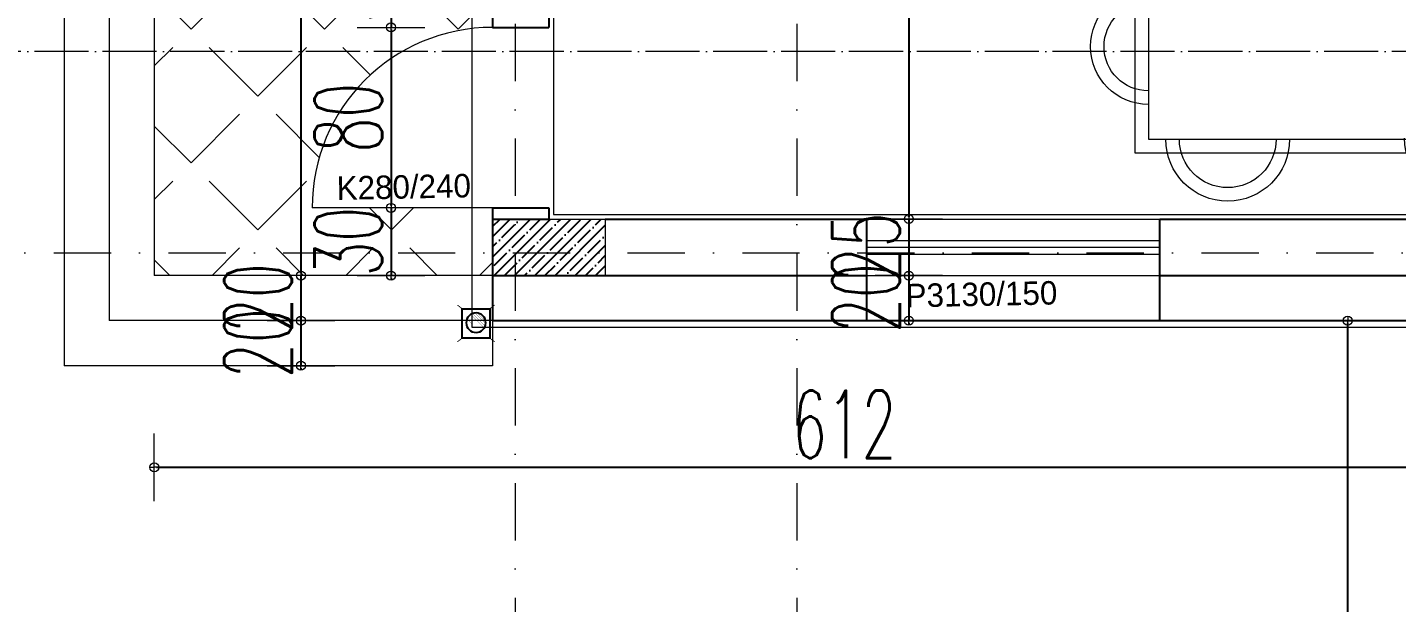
# Model space of a CAD drawing. Header units: millimetres. Extents: x -16104 to 67872, y -88009 to 12107.
# Drawn here: x 21594 to 22201, y -6715 to -6460 of the extents above; entities that cross this region are included whole.
import ezdxf

# ---------------------------------------------------------------- set-up
doc = ezdxf.new("R2010")
doc.units = ezdxf.units.MM
for name, pattern in [('ACAD_ISO04W100', [30, 24, -3, 0, -3]), ('ACAD_ISO07W100', [3, 0, -3]), ('DASHDOTX2', [50.8, 25.4, -12.7, 0, -12.7])]:
    doc.linetypes.add(name, pattern=pattern)
doc.layers.get('0').update_dxf_attribs({"color": 241})
for name, color, linetype, lineweight in [('AKS', 1, 'ACAD_ISO07W100', 5), ('akslar', 144, 'Continuous', 20), ('balkon', 6, 'Continuous', 5), ('duvar', 123, 'Continuous', 25), ('emsal&kolon', 1, 'Continuous', 5), ('kapı', 3, 'Continuous', 5), ('OLCU', 54, 'Continuous', 13), ('pencere', 5, 'Continuous', 5), ('POZ', 36, 'Continuous', 18), ('SıVA', 40, 'Continuous', 9), ('tefriş', 30, 'Continuous', 5), ('ÖLÇÜ', 252, 'Continuous', 20)]:
    doc.layers.add(name, color=color, linetype=linetype, lineweight=lineweight)
doc.styles.add('DIM', font='Txttw.shx', dxfattribs={"width": 0.6})
doc.styles.add('M2', font='stylu.ttf', dxfattribs={"height": 10})
doc.dimstyles.new('50', dxfattribs={"dimscale": 0, "dimtxt": 30, "dimasz": 1, "dimexe": 0, "dimexo": 2, "dimgap": 4, "dimtad": 1, "dimdec": 0, "dimzin": 0, "dimdsep": 46, "dimtxsty": 'DIM', "dimblk1": 'DOT', "dimblk2": 'DOT', "dimsah": 1, "dimcen": 1.5, "dimdle": 3, "dimse1": 1, "dimse2": 1, "dimclrd": 256, "dimclre": 9, "dimclrt": 256, "dimadec": 0, "dimazin": 0, "dimtfac": 0.24, "dimtdec": 0, "dimtix": 1, "dimtmove": 2, "dimatfit": 3, "dimldrblk": 'DOT', "dimfxl": 0, "dimtolj": 1, "dimtzin": 15, "dimarcsym": 0})

# ---------------------------------------------------------------- blocks, each defined once
blk = doc.blocks.new('rb')
at = {"layer": 'tefriş'}
for points in [[(1548.4, 487.07), (1595.5, 487.07), (1595.5, 394.92), (1548.4, 394.92)], [(1551.4, 484.07), (1592.5, 484.07), (1592.5, 397.92), (1551.4, 397.92)]]:
    blk.add_lwpolyline(points, close=True, dxfattribs=at)
for centre, radius, start, end in [((1571.95, 484.07), 12.83, 0, 180), ((1571.95, 484.07), 9.83, 0, 180), ((1551.4, 466.84), 14.18, 90, 270), ((1592.5, 466.49), 13.72, 270, 90), ((1551.4, 466.84), 11.18, 90, 270), ((1592.5, 466.49), 10.72, 270, 90), ((1551.4, 415.62), 14.18, 90, 270), ((1551.4, 415.62), 11.18, 90, 270), ((1592.29, 413.54), 13.72, 270, 90), ((1592.29, 413.54), 10.72, 270, 90), ((1571.95, 397.92), 13.83, 180, 0), ((1571.95, 397.92), 10.83, 180, 0)]:
    blk.add_arc(centre, radius, start, end, dxfattribs=at)
blk = doc.blocks.new('DOT')
for p, q in [((0, 15), (0, -15)), ((-2, 0), (0, 0)), ((2, 0), (0, 0))]:
    blk.add_line(p, q)
blk.add_circle((0, 0), 2)
blk = doc.blocks.new('*D6863')
at = {"layer": 'Defpoints', "color": 0, "transparency": 16777216}
for p in [(21714.82, -6074.87), (21714.82, -6569.56), (21714.82, -6569.56)]:
    blk.add_point(p, dxfattribs=at)
at = {"layer": 'OLCU', "lineweight": -2, "transparency": 16777216}
blk.add_line((21714.82, -6075.87), (21714.82, -6568.56), dxfattribs=at)
for p, rotation in [((21714.82, -6074.87), 90), ((21714.82, -6569.56), 270)]:
    blk.add_blockref('DOT', p, dxfattribs=dict(at, rotation=rotation))
at = {"layer": 'OLCU', "transparency": 16777216, "insert": (21695.82, -6322.22), "char_height": 30, "attachment_point": 5, "rotation": 90, "style": 'DIM'}
blk.add_mtext('\\A1;495', dxfattribs=at)
blk = doc.blocks.new('*D6864')
at = {"layer": 'Defpoints', "color": 0, "transparency": 16777216}
for p in [(21714.82, -6569.56), (21714.82, -6589.56), (21714.82, -6589.56)]:
    blk.add_point(p, dxfattribs=at)
at = {"layer": 'OLCU', "lineweight": -2, "transparency": 16777216}
for p, q in [((21714.82, -6568.56), (21714.82, -6567.56)), ((21714.82, -6569.56), (21714.82, -6589.56)), ((21714.82, -6590.56), (21714.82, -6591.56))]:
    blk.add_line(p, q, dxfattribs=at)
for p, rotation in [((21714.82, -6569.56), 270), ((21714.82, -6589.56), 90)]:
    blk.add_blockref('DOT', p, dxfattribs=dict(at, rotation=rotation))
at = {"layer": 'OLCU', "transparency": 16777216, "insert": (21695.82, -6579.56), "char_height": 30, "attachment_point": 5, "rotation": 90, "style": 'DIM'}
blk.add_mtext('\\A1;20', dxfattribs=at)
blk = doc.blocks.new('*D7178')
at = {"layer": 'Defpoints', "color": 0, "transparency": 16777216}
for p in [(21714.82, -6589.56), (21714.82, -6609.56), (21714.82, -6609.56)]:
    blk.add_point(p, dxfattribs=at)
at = {"layer": 'OLCU', "lineweight": -2, "transparency": 16777216}
for p, q in [((21714.82, -6588.56), (21714.82, -6587.56)), ((21714.82, -6589.56), (21714.82, -6609.56)), ((21714.82, -6610.56), (21714.82, -6611.56))]:
    blk.add_line(p, q, dxfattribs=at)
for p, rotation in [((21714.82, -6589.56), 270), ((21714.82, -6609.56), 90)]:
    blk.add_blockref('DOT', p, dxfattribs=dict(at, rotation=rotation))
at = {"layer": 'OLCU', "transparency": 16777216, "insert": (21695.82, -6599.56), "char_height": 30, "attachment_point": 5, "rotation": 90, "style": 'DIM'}
blk.add_mtext('\\A1;20', dxfattribs=at)
blk = doc.blocks.new('*D7181')
at = {"layer": 'Defpoints', "color": 0, "transparency": 16777216}
for p in [(21799.82, -6424.56), (21754.82, -6459.56), (21799.82, -6459.56)]:
    blk.add_point(p, dxfattribs=at)
at = {"layer": 'OLCU', "lineweight": -2, "transparency": 16777216}
for p, q in [((21754.82, -6423.56), (21754.82, -6422.56)), ((21754.82, -6424.56), (21754.82, -6459.56)), ((21754.82, -6460.56), (21754.82, -6461.56))]:
    blk.add_line(p, q, dxfattribs=at)
for p, rotation in [((21754.82, -6424.56), 270), ((21754.82, -6459.56), 90)]:
    blk.add_blockref('DOT', p, dxfattribs=dict(at, rotation=rotation))
at = {"layer": 'OLCU', "transparency": 16777216, "insert": (21735.82, -6442.06), "char_height": 30, "attachment_point": 5, "rotation": 90, "style": 'DIM'}
blk.add_mtext('\\A1;35', dxfattribs=at)
blk = doc.blocks.new('*D6867')
at = {"layer": 'Defpoints', "color": 0, "transparency": 16777216}
for p in [(21799.82, -6459.56), (21754.82, -6539.56), (21799.82, -6539.56)]:
    blk.add_point(p, dxfattribs=at)
at = {"layer": 'OLCU', "lineweight": -2, "transparency": 16777216}
blk.add_line((21754.82, -6460.56), (21754.82, -6538.56), dxfattribs=at)
for p, rotation in [((21754.82, -6459.56), 90), ((21754.82, -6539.56), 270)]:
    blk.add_blockref('DOT', p, dxfattribs=dict(at, rotation=rotation))
at = {"layer": 'OLCU', "transparency": 16777216, "insert": (21735.82, -6499.56), "char_height": 30, "attachment_point": 5, "rotation": 90, "style": 'DIM'}
blk.add_mtext('\\A1;80', dxfattribs=at)
blk = doc.blocks.new('*D6868')
at = {"layer": 'Defpoints', "color": 0, "transparency": 16777216}
for p in [(21754.82, -6539.56), (21754.82, -6569.56), (21754.82, -6569.56)]:
    blk.add_point(p, dxfattribs=at)
at = {"layer": 'OLCU', "lineweight": -2, "transparency": 16777216}
for p, q in [((21754.82, -6538.56), (21754.82, -6537.56)), ((21754.82, -6539.56), (21754.82, -6569.56)), ((21754.82, -6570.56), (21754.82, -6571.56))]:
    blk.add_line(p, q, dxfattribs=at)
for p, rotation in [((21754.82, -6539.56), 270), ((21754.82, -6569.56), 90)]:
    blk.add_blockref('DOT', p, dxfattribs=dict(at, rotation=rotation))
at = {"layer": 'OLCU', "transparency": 16777216, "insert": (21735.82, -6554.56), "char_height": 30, "attachment_point": 5, "rotation": 90, "style": 'DIM'}
blk.add_mtext('\\A1;30', dxfattribs=at)
blk = doc.blocks.new('*D6877')
at = {"layer": 'Defpoints', "color": 0, "transparency": 16777216}
for p in [(21984.46, -6059.87), (21984.46, -6544.56), (21984.46, -6544.56)]:
    blk.add_point(p, dxfattribs=at)
at = {"layer": 'OLCU', "lineweight": -2, "transparency": 16777216}
blk.add_line((21984.46, -6060.87), (21984.46, -6543.56), dxfattribs=at)
for p, rotation in [((21984.46, -6059.87), 90), ((21984.46, -6544.56), 270)]:
    blk.add_blockref('DOT', p, dxfattribs=dict(at, rotation=rotation))
at = {"layer": 'OLCU', "transparency": 16777216, "insert": (21965.46, -6302.22), "char_height": 30, "attachment_point": 5, "rotation": 90, "style": 'DIM'}
blk.add_mtext('\\A1;485', dxfattribs=at)
blk = doc.blocks.new('*D6878')
at = {"layer": 'Defpoints', "color": 0, "transparency": 16777216}
for p in [(21984.46, -6544.56), (21984.46, -6569.56), (21984.46, -6569.56)]:
    blk.add_point(p, dxfattribs=at)
at = {"layer": 'OLCU', "lineweight": -2, "transparency": 16777216}
for p, q in [((21984.46, -6543.56), (21984.46, -6542.56)), ((21984.46, -6544.56), (21984.46, -6569.56)), ((21984.46, -6570.56), (21984.46, -6571.56))]:
    blk.add_line(p, q, dxfattribs=at)
for p, rotation in [((21984.46, -6544.56), 270), ((21984.46, -6569.56), 90)]:
    blk.add_blockref('DOT', p, dxfattribs=dict(at, rotation=rotation))
at = {"layer": 'OLCU', "transparency": 16777216, "insert": (21965.46, -6557.06), "char_height": 30, "attachment_point": 5, "rotation": 90, "style": 'DIM'}
blk.add_mtext('\\A1;25', dxfattribs=at)
blk = doc.blocks.new('*D6896')
at = {"layer": 'Defpoints', "color": 0, "transparency": 16777216}
for p in [(21984.46, -6569.56), (21984.46, -6589.56), (21984.46, -6589.56)]:
    blk.add_point(p, dxfattribs=at)
at = {"layer": 'OLCU', "lineweight": -2, "transparency": 16777216}
for p, q in [((21984.46, -6568.56), (21984.46, -6567.56)), ((21984.46, -6569.56), (21984.46, -6589.56)), ((21984.46, -6590.56), (21984.46, -6591.56))]:
    blk.add_line(p, q, dxfattribs=at)
for p, rotation in [((21984.46, -6569.56), 270), ((21984.46, -6589.56), 90)]:
    blk.add_blockref('DOT', p, dxfattribs=dict(at, rotation=rotation))
at = {"layer": 'OLCU', "transparency": 16777216, "insert": (21965.46, -6579.56), "char_height": 30, "attachment_point": 5, "rotation": 90, "style": 'DIM'}
blk.add_mtext('\\A1;20', dxfattribs=at)
blk = doc.blocks.new('A$C412C2498')
at = {"color": 5, "const_width": 0.6}
for points in [[(3.64, 24.29), (0.19, 27)], [(23.8, 24.29), (27.26, 27)], [(3.64, 2.95), (0.19, 0.24)], [(23.8, 2.95), (27.26, 0.24)]]:
    blk.add_lwpolyline(points, dxfattribs=at)
at = {"color": 5}
blk.add_lwpolyline([(23.8, 24.29), (3.64, 24.29), (3.64, 2.95), (23.8, 2.95)], close=True, dxfattribs=at)
at = {"const_width": 0.1}
for points in [[(6.68, 12.23), (14.63, 20.17)], [(6.76, 14.48), (12.37, 20.1)], [(7.15, 10.44), (16.41, 19.71)], [(7.89, 9.07), (17.79, 18.97)], [(8.8, 8), (18.86, 18.06)], [(9.96, 7.09), (19.77, 16.9)], [(11.26, 6.45), (20.41, 15.6)], [(13.03, 6.04), (20.82, 13.83)], [(14.77, 6.07), (20.78, 12.09)], [(17.41, 7.02), (19.84, 9.45)]]:
    blk.add_lwpolyline(points, dxfattribs=at)
blk.add_circle((13.74, 13.11), 7.12)
blk = doc.blocks.new('A$C5E2C1EC0')
at = {"xscale": 0.6105719971092185, "yscale": 0.6105719971092185, "zscale": 0.6105719971092185}
blk.add_blockref('A$C412C2498', (0, 0), dxfattribs=at)
blk = doc.blocks.new('*D7156')
at = {"layer": 'Defpoints', "color": 0, "transparency": 16777216}
for p in [(21649.82, -6569.56), (22261.82, -6589.56), (22261.82, -6654.56)]:
    blk.add_point(p, dxfattribs=at)
at = {"layer": 'OLCU', "lineweight": -2, "transparency": 16777216}
blk.add_line((21650.82, -6654.56), (22260.82, -6654.56), dxfattribs=at)
at = {"layer": 'OLCU', "lineweight": -2, "transparency": 16777216, "rotation": 180}
blk.add_blockref('DOT', (21649.82, -6654.56), dxfattribs=at)
at = {"layer": 'OLCU', "lineweight": -2, "transparency": 16777216}
blk.add_blockref('DOT', (22261.82, -6654.56), dxfattribs=at)
at = {"layer": 'OLCU', "transparency": 16777216, "insert": (21955.82, -6635.56), "char_height": 30, "attachment_point": 5, "style": 'DIM'}
blk.add_mtext('\\A1;612', dxfattribs=at)
blk = doc.blocks.new('*D7159')
at = {"layer": 'Defpoints', "color": 0, "transparency": 16777216}
for p in [(22179.11, -6589.56), (22281.82, -6589.56), (22281.82, -7594.06)]:
    blk.add_point(p, dxfattribs=at)
at = {"layer": 'OLCU', "lineweight": -2, "transparency": 16777216}
blk.add_line((22179.11, -7593.06), (22179.11, -6590.56), dxfattribs=at)
for p, rotation in [((22179.11, -6589.56), 90), ((22179.11, -7594.06), 270)]:
    blk.add_blockref('DOT', p, dxfattribs=dict(at, rotation=rotation))
at = {"layer": 'OLCU', "transparency": 16777216, "insert": (22160.11, -7091.81), "char_height": 30, "attachment_point": 5, "rotation": 90, "style": 'DIM'}
blk.add_mtext('\\A1;1005', dxfattribs=at)

msp = doc.modelspace()

# ---------------------------------------------------------------- hatches: boundary and pattern name
h = msp.add_hatch()
h.set_pattern_fill('ANSI35,_O', color=256)
h.set_pattern_definition([(45, (10807.666, -17059.605), (-4.490128, 4.490128), []), (45, (10812.156, -17059.605), (-4.490128, 4.490128), [7.9375, -1.5875, 0, -1.5875])])
h.paths.add_polyline_path([(21809.8, -6544.56), (21799.82, -6544.56), (21799.82, -6559.56), (21809.8, -6559.56)])
h.paths.add_polyline_path([(21849.82, -6544.56), (21809.8, -6544.56), (21809.8, -6559.56), (21849.82, -6559.56)])
h.paths.add_polyline_path([(21849.82, -6559.56), (21809.8, -6559.56), (21809.8, -6569.56), (21849.82, -6569.56)])
h.paths.add_polyline_path([(21809.8, -6559.56), (21799.82, -6559.56), (21799.82, -6569.56), (21809.8, -6569.56)])
at = {"layer": 'ÖLÇÜ'}
h = msp.add_hatch(dxfattribs=at)
h.set_pattern_fill('ANGLE,_O', color=256, scale=6, angle=45)
h.set_pattern_definition([(45, (7204.273, 0), (-29.63485, 29.63485), [30.48, -11.43]), (135, (7204.273, 0), (-29.63485, -29.63485), [30.48, -11.43])])
h.paths.add_polyline_path([(21714.82, -6074.87), (21649.82, -6074.87), (21649.82, -6099.87), (21718.82, -6099.87, -0.079624)])
h.paths.add_polyline_path([(21718.82, -6099.87), (21649.82, -6099.87), (21649.82, -6279.56), (21799.82, -6279.56), (21799.82, -6099.87), (21794.82, -6099.87), (21794.82, -6154.87, -0.323907)])
h.paths.add_polyline_path([(21799.82, -6424.56), (21799.82, -6294.56), (21799.82, -6279.56), (21649.82, -6279.56), (21649.82, -6470.24), (21759.88, -6470.24, -0.131404), (21799.82, -6459.56)])
h.paths.add_polyline_path([(21759.88, -6470.24), (21649.82, -6470.24), (21649.82, -6559.56), (21799.82, -6559.56), (21799.82, -6544.56), (21799.82, -6539.56), (21719.82, -6539.56, -0.268211)])
h.paths.add_polyline_path([(21799.82, -6559.56), (21649.82, -6559.56), (21649.82, -6569.56), (21799.82, -6569.56)])
h.paths.add_polyline_path([(21797.77, -6135.86), (21796.69, -6073.93), (21783.02, -6074.17), (21784.1, -6136.1)], flags=9)
h.paths.add_polyline_path([(21650.15, -6251.87), (21738, -6251.87), (21738, -6281.65), (21650.15, -6281.65)], flags=9)
h.paths.add_polyline_path([(21650.8, -6223.64), (21754.94, -6223.64), (21754.94, -6250.5), (21650.8, -6250.5)], flags=24)
h.paths.add_polyline_path([(21800.32, -6408.88), (21800.58, -6318.39), (21782.81, -6318.34), (21782.55, -6408.83)], flags=9)
h.paths.add_polyline_path([(21713.32, -6521.63), (21713.32, -6477.49), (21758.32, -6477.49), (21758.32, -6521.63)], flags=24)
h.paths.add_polyline_path([(21713.32, -6576.63), (21713.32, -6532.49), (21758.32, -6532.49), (21758.32, -6576.63)], flags=9)
h.paths.add_polyline_path([(21673.32, -6601.63), (21673.32, -6557.49), (21718.32, -6557.49), (21718.32, -6601.63)], flags=9)

# ---------------------------------------------------------------- linework, layer by layer
at = {"layer": 'AKS', "color": 1, "linetype": 'ACAD_ISO04W100'}
msp.add_line((24119, -6470.24), (21510.64, -6470.24), dxfattribs=at)
at = {"layer": 'akslar', "linetype": 'DASHDOTX2'}
for p, q in [((21809.8, -5134.56), (21809.8, -7944.06)), ((21934.82, -5134.56), (21934.82, -7944.06)), ((21299.82, -6559.56), (24349.82, -6559.56))]:
    msp.add_line(p, q, dxfattribs=at)
at = {"layer": 'balkon'}
for p, q in [((21609.82, -6074.87), (21609.82, -6609.56)), ((21629.82, -6074.87), (21629.82, -6589.56)), ((21649.82, -6074.87), (21649.82, -6569.56)), ((21799.82, -6569.56), (21649.82, -6569.56)), ((21799.82, -6589.56), (21629.82, -6589.56)), ((21799.82, -6589.56), (21799.82, -6609.56)), ((21799.82, -6609.56), (21609.82, -6609.56))]:
    msp.add_line(p, q, dxfattribs=at)
at = {"layer": 'duvar'}
for p, q in [((21799.82, -6424.56), (21799.82, -6459.56)), ((21824.82, -6424.56), (21824.82, -6459.56)), ((21799.82, -6459.56), (21824.82, -6459.56)), ((21799.82, -6539.56), (21799.82, -6589.56)), ((21799.82, -6539.56), (21824.82, -6539.56)), ((21824.82, -6539.56), (21824.82, -6544.56)), ((21799.82, -6544.56), (21824.82, -6544.56)), ((21849.82, -6544.56), (21965.82, -6544.56)), ((21965.82, -6589.56), (21965.82, -6544.56)), ((22095.82, -6544.56), (22424.82, -6544.56)), ((22095.82, -6589.56), (22095.82, -6544.56)), ((21799.82, -6569.56), (21965.82, -6569.56)), ((22095.82, -6569.56), (22281.82, -6569.56)), ((21799.82, -6589.56), (21965.82, -6589.56)), ((21965.82, -6589.56), (22095.82, -6589.56)), ((22095.82, -6589.56), (22261.82, -6589.56))]:
    msp.add_line(p, q, dxfattribs=at)
at = {"layer": 'emsal&kolon'}
msp.add_lwpolyline([(21799.82, -6569.56), (21799.82, -6544.56), (21849.82, -6544.56), (21849.82, -6569.56), (21799.82, -6569.56)], dxfattribs=at)
at = {"layer": 'kapı'}
msp.add_line((21799.82, -6539.56), (21719.82, -6539.56), dxfattribs=at)
msp.add_arc((21799.82, -6539.56), 80, 90, 180, dxfattribs=at)
at = {"layer": 'OLCU'}
msp.add_line((22095.82, -6589.56), (22095.82, -6589.56), dxfattribs=at)
at = {"layer": 'pencere'}
for p, q in [((21965.82, -6544.56), (22095.82, -6544.56)), ((21965.82, -6554.06), (22095.82, -6554.06)), ((21965.82, -6557.06), (22095.82, -6557.06)), ((21965.82, -6560.06), (22095.82, -6560.06)), ((21965.82, -6569.56), (22095.82, -6569.56))]:
    msp.add_line(p, q, dxfattribs=at)
at = {"layer": 'SıVA'}
for points in [[(23389.82, -6842.56), (23389.82, -7357.06), (23254.82, -7357.06), (23254.82, -7617.06), (22472.82, -7617.06), (22472.82, -7447.06), (22252.82, -7447.06), (22252.82, -6592.56), (21790.82, -6592.56), (21790.82, -6077.87), (21620.82, -6077.87), (21620.82, -5625.56), (21910.82, -5625.56), (21910.82, -5455.56), (23732.82, -5455.56), (23732.82, -5625.56), (24022.82, -5625.56), (24022.82, -6077.87), (23852.82, -6077.87), (23852.82, -6572.56), (23692.82, -6572.56), (23692.82, -6842.56)], [(21826.82, -6542.56), (22422.82, -6542.56), (22422.82, -6517.56), (22427.82, -6517.56), (22427.82, -6301.56), (22422.82, -6301.56), (22422.82, -6247.56), (22427.82, -6247.56), (22427.82, -6061.87), (22334.82, -6061.87), (21851.82, -6061.87), (21851.82, -6076.87), (21826.82, -6076.87), (21826.82, -6459.56)]]:
    msp.add_lwpolyline(points, close=True, dxfattribs=at)

# ---------------------------------------------------------------- block references
at = {"ltscale": 50, "xscale": -1, "rotation": 180}
msp.add_blockref('A$C5E2C1EC0', (21784.12, -6582.48), dxfattribs=at)
at = {"layer": 'pencere', "xscale": -2, "yscale": 2, "zscale": 2, "rotation": 90}
msp.add_blockref('rb', (23058.86, -3324.15), dxfattribs=at)

# ---------------------------------------------------------------- texts
at = {"layer": 'POZ', "style": 'M2', "flags": 4}
for tag, p in [('K280/240', (21730.8, -6536.05)), ('P3130/150', (21983.14, -6583.7))]:
    msp.add_attdef(tag, p, 'K1 80/210', height=10.4, rotation=1.13919, dxfattribs=at)

# ---------------------------------------------------------------- dimensions: what is measured, and where the dimension line sits
at = {"layer": 'OLCU'}
for base, p1, p2, text, picture, middle in [((21984.46, -6544.56), (21984.46, -6059.87), (21984.46, -6544.56), '485', '*D6877', (21965.46, -6302.22)), ((21714.82, -6569.56), (21714.82, -6074.87), (21714.82, -6569.56), '495', '*D6863', (21695.82, -6322.22))]:
    dim = msp.add_linear_dim(base=base, p1=p1, p2=p2, angle=90, text=text, dimstyle='50', override={"dimscale": 1}, dxfattribs=at)
    dim.commit()
    dim.dimension.update_dxf_attribs({"geometry": picture, "text_midpoint": middle})
for base, p1, p2, picture, middle in [((21754.82, -6459.56), (21799.82, -6424.56), (21799.82, -6459.56), '*D7181', (21735.82, -6442.06)), ((21754.82, -6539.56), (21799.82, -6459.56), (21799.82, -6539.56), '*D6867', (21735.82, -6499.56)), ((21754.82, -6569.56), (21754.82, -6539.56), (21754.82, -6569.56), '*D6868', (21735.82, -6554.56)), ((21984.46, -6569.56), (21984.46, -6544.56), (21984.46, -6569.56), '*D6878', (21965.46, -6557.06)), ((21714.82, -6589.56), (21714.82, -6569.56), (21714.82, -6589.56), '*D6864', (21695.82, -6579.56)), ((21984.46, -6589.56), (21984.46, -6569.56), (21984.46, -6589.56), '*D6896', (21965.46, -6579.56)), ((21714.82, -6609.56), (21714.82, -6589.56), (21714.82, -6609.56), '*D7178', (21695.82, -6599.56))]:
    dim = msp.add_linear_dim(base=base, p1=p1, p2=p2, angle=90, dimstyle='50', override={"dimscale": 1}, dxfattribs=at)
    dim.commit()
    dim.dimension.update_dxf_attribs({"geometry": picture, "text_midpoint": middle})
dim = msp.add_linear_dim(base=(22261.82, -6654.56), p1=(21649.82, -6569.56), p2=(22261.82, -6589.56), dimstyle='50', override={"dimscale": 1}, dxfattribs=at)
dim.commit()
dim.dimension.update_dxf_attribs({"geometry": '*D7156', "text_midpoint": (21955.82, -6635.56)})
dim = msp.add_aligned_dim(p1=(22281.81697263, -7594.06011155), p2=(22281.81697263, -6589.56011155), distance=102.70769654, dimstyle='50', override={"dimscale": 1}, dxfattribs=at)
dim.commit()
dim.dimension.update_dxf_attribs({"geometry": '*D7159', "text_midpoint": (22160.10927609, -7091.81011155)})

doc.saveas('drawing.dxf')
